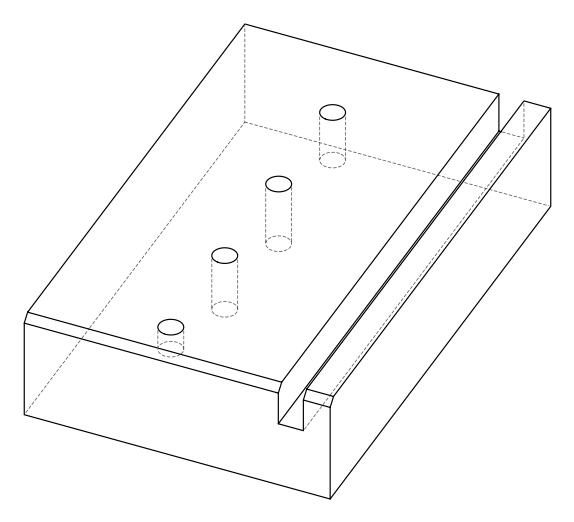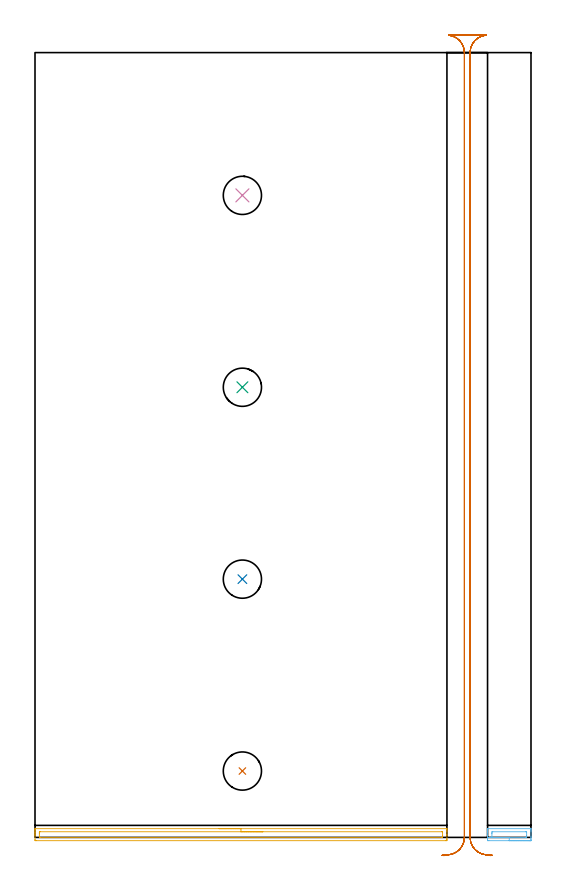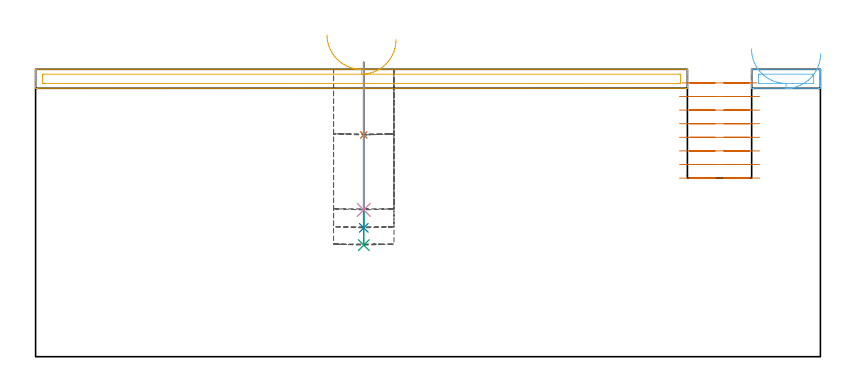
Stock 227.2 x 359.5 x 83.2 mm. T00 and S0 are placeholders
(PLAN: 7 operations, 2 tool changes, 17.1 min)
(1 INDEXABLE_INSERT_DRILL_BLIND_HOLE_FROM_SOLID | STEP1POCKET | NXT0302_006 | 0.09 min | 4514 mm3)
(2 INDEXABLE_INSERT_DRILL_BLIND_HOLE_FROM_SOLID_1 | STEP1POCKET_1 | NXT0302_006 | 0.19 min | 10976 mm3)
(3 INDEXABLE_INSERT_DRILL_BLIND_HOLE_FROM_SOLID_2 | STEP1POCKET_2 | NXT0302_006 | 0.21 min | 12175 mm3)
(4 INDEXABLE_INSERT_DRILL_BLIND_HOLE_FROM_SOLID_3 | STEP1POCKET_3 | NXT0302_006 | 0.17 min | 9726 mm3)
(5 AREA_MILL | FG_CHAMFER_SURFACE | UGT0205_001 | 3.21 min | 2906 mm3)
(6 AREA_MILL_1 | FG_CHAMFER_SURFACE_1 | UGT0205_001 | 0.51 min | 358 mm3)
(7 MILL_RECTANGULAR_SLOT | SLOT_RECTANGULAR | UGT0201_008 | Follow Part, ap 4, ae 75% | 12.75 min | 210557 mm3)
(TOOL NXT0302_006 | Index. Insert Drill 17.5mm [880-D1750L25-05] | D17.5 PA176 FL88 Z2)
(TOOL UGT0205_001 | Chamfer Mill 20 x 3 x 45 deg. | D20 FL50 Z2)
(TOOL UGT0201_008 | End Mill 16 mm | D16 FL32 Z4)
(OP 1 INDEXABLE_INSERT_DRILL_BLIND_HOLE_FROM_SOLID)
G17 G21 G94 G90
T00 M6
G54
G17 G0 G90 X95. Y30.4 S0 M3
G43 Z93.2 H1
G94 G81 G98 Z64.2 F250. R85.2
G80
M5
M2
(OP 2 INDEXABLE_INSERT_DRILL_BLIND_HOLE_FROM_SOLID_1)
G17 G21 G94 G90
T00 M6
G54
G17 G0 G90 X95. Y118.3 S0 M3
G43 Z93.2 H1
G94 G81 G98 Z37.3 F250. R85.2
G80
M5
M2
(OP 3 INDEXABLE_INSERT_DRILL_BLIND_HOLE_FROM_SOLID_2)
G17 G21 G94 G90
T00 M6
G54
G17 G0 G90 X95. Y206.2 S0 M3
G43 Z93.2 H1
G94 G81 G98 Z32.3 F250. R85.2
G80
M5
M2
(OP 4 INDEXABLE_INSERT_DRILL_BLIND_HOLE_FROM_SOLID_3)
G17 G21 G94 G90
T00 M6
G54
G17 G0 G90 X95. Y294.1 S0 M3
G43 Z93.2 H1
G94 G81 G98 Z42.5 F250. R85.2
G80
M5
M2
(OP 5 AREA_MILL)
G17 G21 G94 G90
T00 M6
G54
G17 G0 G90 X84.35 Y4. S1061 M3
G43 Z93.2 H0
G94 G1 X84.388 Z92.328 F250.
X84.502 Z91.463
X84.691 Z90.612
X84.953 Z89.78
X85.287 Z88.974
X85.69 Z88.2
X86.158 Z87.464
X86.69 Z86.772
X87.279 Z86.129
X87.922 Z85.539
X88.614 Z85.008
X89.35 Z84.54
X90.124 Z84.137
X90.93 Z83.803
X91.762 Z83.541
X92.614 Z83.352
X93.478 Z83.238
X94.35 Z83.2
X188.54
X188.69 Y4.005 Z83.195
X188.692 Y3.969 Z83.16
X188.7 Y3.61 Z82.81
Y3.231 Z82.43
Y2.581 Z81.776
Y1.369 Z80.566
Y0.806 Z80.001
Y-0.687 Z78.509
X188.698 Y-0.968 Z78.228
X188.692 Y-1.491 Z77.705
X188.619 Y-1.494 Z77.703
X188.09 Y-1.5 Z77.7
X0.61
X0.081 Y-1.494 Z77.703
X0.008 Y-1.491 Z77.705
X0. Y-0.968 Z78.228
Y0.806 Z80.001
Y1.369 Z80.566
Y1.694 Z80.89
Y2.256 Z81.452
Y2.581 Z81.776
Y3.231 Z82.43
Y3.611 Z82.81
X0.008 Y3.969 Z83.16
X0.01 Y4.005 Z83.195
X0.159 Y4. Z83.2
X94.35
Y2.586 Z81.786
X186.3
X186.69 Y2.581 Z81.781
X186.699 Y2.189 Z81.389
X186.7 Y0.806 Z80.006
X186.699 Y0.415 Z79.615
X186.69 Y-0.081 Z79.119
X186.31 Y-0.086 Z79.114
X2.4
X2.01 Y-0.081 Z79.119
X2.001 Y0.311 Z79.511
X2. Y1.694 Z80.894
X2.001 Y2.085 Z81.285
X2.01 Y2.581 Z81.781
X2.39 Y2.586 Z81.786
X94.35
X95.222 Z81.824
X96.086 Z81.938
X96.938 Z82.126
X97.77 Z82.389
X98.576 Z82.723
X99.35 Z83.125
X100.086 Z83.594
X100.778 Z84.125
X101.421 Z84.715
X102.01 Z85.358
X102.542 Z86.05
X103.01 Z86.786
X103.413 Z87.559
X103.747 Z88.365
X104.009 Z89.197
X104.198 Z90.049
X104.312 Z90.914
X104.35 Z91.786
G0 Z93.2
M5
M2
(OP 6 AREA_MILL_1)
G17 G21 G94 G90
T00 M6
G54
G17 G0 G90 X227.25 Y-1.5 S1061 M3
G43 Z93.2 H0
Z87.7
G94 G1 X227.212 Z86.828 F250.
X227.098 Z85.964
X226.909 Z85.112
X226.647 Z84.28
X226.313 Z83.474
X225.91 Z82.7
X225.442 Z81.964
X224.91 Z81.272
X224.321 Z80.629
X223.678 Z80.04
X222.986 Z79.508
X222.25 Z79.04
X221.476 Z78.637
X220.67 Z78.303
X219.838 Z78.041
X218.987 Z77.852
X218.122 Z77.738
X217.25 Z77.7
X207.891
X207.363 Y-1.493 Z77.703
X207.308 Y-1.491 Z77.705
X207.3 Y-0.968 Z78.227
Y-0.669 Z78.527
Y-0.081 Z79.114
Y0.518 Z79.716
Y0.806 Z80.003
Y2.581 Z81.776
Y3.157 Z82.356
Y3.468 Z82.667
Y3.655 Z82.854
X207.307 Y3.973 Z83.164
X207.31 Y3.997 Z83.188
X207.445 Y4. Z83.2
X227.055
X227.19 Y3.997 Z83.188
X227.193 Y3.973 Z83.164
X227.2 Y3.654 Z82.853
Y3.157 Z82.356
Y2.581 Z81.776
Y0.518 Z79.716
Y-0.081 Z79.114
Y-0.669 Z78.527
X227.198 Y-0.968 Z78.227
X227.192 Y-1.491 Z77.705
X227.137 Y-1.493 Z77.703
X226.61 Y-1.5 Z77.7
X217.25
Y-0.086 Z79.114
X209.678
X209.31 Y-0.081 Z79.119
X209.302 Y0.289 Z79.489
X209.3 Y1.694 Z80.894
X209.302 Y2.064 Z81.264
X209.31 Y2.581 Z81.781
X209.668 Y2.586 Z81.786
X224.822
X225.19 Y2.581 Z81.781
X225.198 Y2.211 Z81.411
X225.2 Y0.806 Z80.006
X225.198 Y0.436 Z79.636
X225.19 Y-0.081 Z79.119
X224.832 Y-0.086 Z79.114
X217.25
X216.378 Z79.152
X215.514 Z79.266
X214.662 Z79.455
X213.83 Z79.717
X213.024 Z80.051
X212.25 Z80.454
X211.514 Z80.923
X210.822 Z81.454
X210.179 Z82.043
X209.59 Z82.686
X209.058 Z83.378
X208.59 Z84.114
X208.187 Z84.888
X207.853 Z85.694
X207.591 Z86.526
X207.402 Z87.378
X207.288 Z88.243
X207.25 Z89.114
G0 Z93.2
M5
M2
(OP 7 MILL_RECTANGULAR_SLOT)
G17 G21 G94 G90
T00 M6
G54
G17 G0 G90 X208.832 Y-8.406 S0 M3
G43 Z93.2 H0
Z79.262
G94 G1 X205.88 Y-7.873 F250.
G2 X199.3 Y0. R8. F500.
G1 Y359.5
G2 X206.608 Y367.47 R8.
G1 Y367.5
X189.392
Y367.47
G2 X196.7 Y359.5 R8.
G1 Y0.
G2 X190.144 Y-7.869 R8.
G1 X187.193 Y-8.41 F250.
G0 X209.597 Y-8.23 Z75.325
G1 X206.608 Y-7.97
G2 X199.3 Y0. R8. F500.
G1 Y359.5
G2 X206.608 Y367.47 R8.
G1 Y367.5
X189.392
Y367.47
G2 X196.7 Y359.5 R8.
G1 Y0.
G2 X189.392 Y-7.97 R8.
G1 X186.403 Y-8.23 F250.
G0 X209.597 Z71.387
G1 X206.608 Y-7.97
G2 X199.3 Y0. R8. F500.
G1 Y359.5
G2 X206.608 Y367.47 R8.
G1 Y367.5
X189.392
Y367.47
G2 X196.7 Y359.5 R8.
G1 Y0.
G2 X189.392 Y-7.97 R8.
G1 X186.403 Y-8.23 F250.
G0 X209.597 Z67.45
G1 X206.608 Y-7.97
G2 X199.3 Y0. R8. F500.
G1 Y359.5
G2 X206.608 Y367.47 R8.
G1 Y367.5
X189.392
Y367.47
G2 X196.7 Y359.5 R8.
G1 Y0.
G2 X189.392 Y-7.97 R8.
G1 X186.403 Y-8.23 F250.
G0 X209.597 Z63.512
G1 X206.608 Y-7.97
G2 X199.3 Y0. R8. F500.
G1 Y359.5
G2 X206.608 Y367.47 R8.
G1 Y367.5
X189.392
Y367.47
G2 X196.7 Y359.5 R8.
G1 Y0.
G2 X189.392 Y-7.97 R8.
G1 X186.403 Y-8.23 F250.
G0 X209.597 Z59.575
G1 X206.608 Y-7.97
G2 X199.3 Y0. R8. F500.
G1 Y359.5
G2 X206.608 Y367.47 R8.
G1 Y367.5
X189.392
Y367.47
G2 X196.7 Y359.5 R8.
G1 Y0.
G2 X189.392 Y-7.97 R8.
G1 X186.403 Y-8.23 F250.
G0 X209.597 Z55.637
G1 X206.608 Y-7.97
G2 X199.3 Y0. R8. F500.
G1 Y359.5
G2 X206.608 Y367.47 R8.
G1 Y367.5
X189.392
Y367.47
G2 X196.7 Y359.5 R8.
G1 Y0.
G2 X189.392 Y-7.97 R8.
G1 X186.403 Y-8.23 F250.
G0 X209.597 Z51.7
G1 X206.608 Y-7.97
G2 X199.3 Y0. R8. F500.
G1 Y359.5
G2 X206.608 Y367.47 R8.
G1 Y367.5
X189.392
Y367.47
G2 X196.7 Y359.5 R8.
G1 Y0.
G2 X189.392 Y-7.97 R8.
G1 X186.403 Y-8.23 F250.
G0 Z93.2
M5
M2
